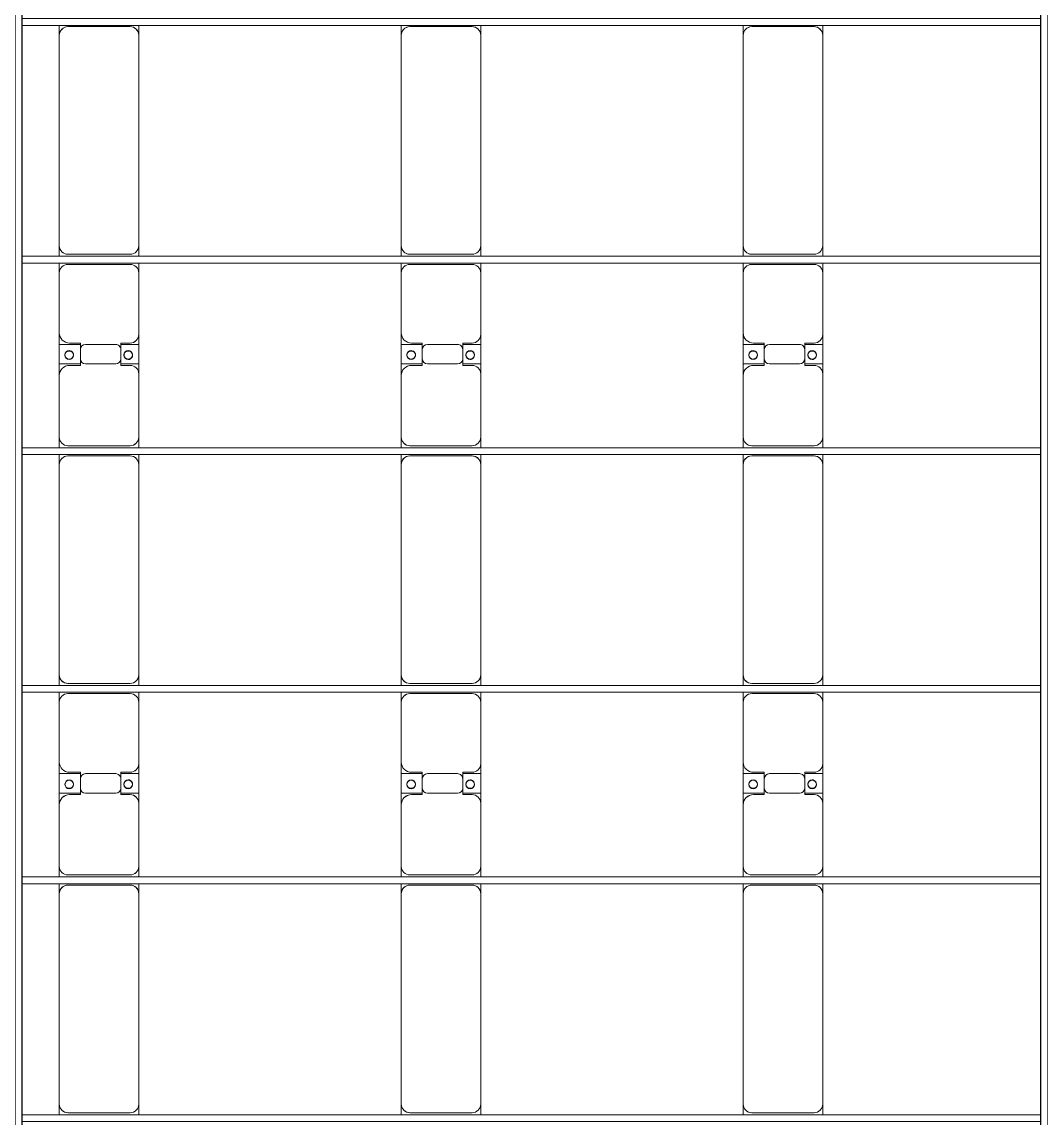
# Model space of a CAD drawing. Header units: millimetres. Extents: x -496478 to -186190, y -204059 to -87354.
# Drawn here: x -457192 to -451231, y -122404 to -115994 of the extents above; entities that cross this region are included whole.
import ezdxf

# ---------------------------------------------------------------- set-up
doc = ezdxf.new("R2010")
doc.units = ezdxf.units.MM
for name, color, linetype, lineweight in [('A-DETL-MBND', 5, 'Continuous', 9), ('A-GENM', 13, 'Continuous', 9), ('S-BEAM', 12, 'Continuous', 9)]:
    doc.layers.add(name, color=color, linetype=linetype, lineweight=lineweight)

# ---------------------------------------------------------------- blocks, each defined once
blk = doc.blocks.new('Dầm C52 - Dầm C52-24915-BỐ TRÍ KHUNG KẾT CẤU BÈ PIN 01')
at = {"layer": 'S-BEAM', "color": 1}
for p, q in [((73450.1, 20), (79410.1, 20)), ((79410.1, -20), (73450.1, -20))]:
    blk.add_line(p, q, dxfattribs=at)
blk = doc.blocks.new('Dai phao do pin - DẢI PHAO ĐỠ PIN-V102-BỐ TRÍ KHUNG KẾT CẤU BÈ PIN 01')
at = {"layer": 'A-DETL-MBND', "color": 8}
for p, q in [((59558, 241.6), (59619.7, 241.6)), ((60850.3, 241.6), (59619.7, 241.6)), ((60850.3, 241.6), (60908, 241.6)), ((60948, 241.6), (61009.7, 241.6)), ((61369.7, 241.6), (61009.7, 241.6)), ((61369.7, 241.6), (61552.2, 241.6)), ((61437.8, 241.6), (61620.3, 241.6)), ((61437.8, 118.2), (61437.8, 241.6)), ((61552.2, 241.6), (61552.2, 118.2)), ((61970.3, 241.6), (61620.3, 241.6)), ((61970.3, 241.6), (62028, 241.6)), ((62068, 241.6), (62129.7, 241.6)), ((63360.3, 241.6), (62129.7, 241.6)), ((63360.3, 241.6), (63418, 241.6)), ((63458, 241.6), (63519.7, 241.6)), ((63879.7, 241.6), (63519.7, 241.6)), ((63879.7, 241.6), (64062.2, 241.6)), ((63947.8, 241.6), (64130.3, 241.6)), ((63947.8, 118.2), (63947.8, 241.6)), ((64062.2, 241.6), (64062.2, 118.2)), ((64480.3, 241.6), (64130.3, 241.6)), ((64480.3, 241.6), (64538, 241.6)), ((64578, 241.6), (64639.7, 241.6)), ((65870.3, 241.6), (64639.7, 241.6)), ((65870.3, 241.6), (65928, 241.6)), ((59569.7, 191.6), (59569.7, -173.4)), ((60900.3, -173.4), (60900.3, 191.6)), ((60959.7, 191.6), (60959.7, -173.4)), ((61429.7, 118.2), (61429.7, 181.6)), ((61560.3, 181.6), (61560.3, 118.2)), ((62020.3, -173.4), (62020.3, 191.6)), ((62079.7, 191.6), (62079.7, -173.4)), ((63410.3, -173.4), (63410.3, 191.6)), ((63469.7, 191.6), (63469.7, -173.4)), ((63939.7, 118.2), (63939.7, 181.6)), ((64070.3, 181.6), (64070.3, 118.2)), ((64530.3, -173.4), (64530.3, 191.6)), ((64589.7, 191.6), (64589.7, -173.4)), ((65920.3, -173.4), (65920.3, 191.6)), ((61522.2, 118.2), (61429.7, 118.2)), ((61437.8, 88.2), (61437.8, -88.2)), ((61560.3, 118.2), (61467.8, 118.2)), ((61552.2, -88.2), (61552.2, 88.2)), ((64032.2, 118.2), (63939.7, 118.2)), ((63947.8, 88.2), (63947.8, -88.2)), ((64070.3, 118.2), (63977.8, 118.2)), ((64062.2, -88.2), (64062.2, 88.2)), ((61429.7, -173.4), (61429.7, -118.2)), ((61429.7, -118.2), (61522.2, -118.2)), ((61437.8, -223.4), (61437.8, -118.2)), ((61467.8, -118.2), (61560.3, -118.2)), ((61552.2, -118.2), (61552.2, -223.4)), ((61560.3, -118.2), (61560.3, -173.4)), ((63939.7, -173.4), (63939.7, -118.2)), ((63939.7, -118.2), (64032.2, -118.2)), ((63947.8, -223.4), (63947.8, -118.2)), ((63977.8, -118.2), (64070.3, -118.2)), ((64062.2, -118.2), (64062.2, -223.4)), ((64070.3, -118.2), (64070.3, -173.4)), ((59619.7, -223.4), (59558, -223.4)), ((59619.7, -223.4), (60850.3, -223.4)), ((60908, -223.4), (60850.3, -223.4)), ((61009.7, -223.4), (60948, -223.4)), ((61009.7, -223.4), (61379.7, -223.4)), ((61552.2, -223.4), (61379.7, -223.4)), ((61610.3, -223.4), (61437.8, -223.4)), ((61610.3, -223.4), (61970.3, -223.4)), ((62028, -223.4), (61970.3, -223.4)), ((62129.7, -223.4), (62068, -223.4)), ((62129.7, -223.4), (63360.3, -223.4)), ((63418, -223.4), (63360.3, -223.4)), ((63519.7, -223.4), (63458, -223.4)), ((63519.7, -223.4), (63889.7, -223.4)), ((64062.2, -223.4), (63889.7, -223.4)), ((64118.6, -223.4), (63947.8, -223.4)), ((64120.3, -223.4), (64480.3, -223.4)), ((64538, -223.4), (64480.3, -223.4)), ((64639.7, -223.4), (64578, -223.4)), ((64639.7, -223.4), (65870.3, -223.4)), ((65928, -223.4), (65870.3, -223.4))]:
    blk.add_line(p, q, dxfattribs=at)
for centre, radius, start, end in [((59619.7, 191.6), 50, 90, 180), ((59619.7, 191.6), 50, 105, 180), ((60850.3, 191.6), 50, 0, 90), ((60850.3, 191.6), 50, 15, 90), ((61009.7, 191.6), 50, 90, 180), ((61009.7, 191.6), 50, 135, 180), ((61369.7, 181.6), 60, 0, 90), ((61369.7, 181.6), 60, 0, 45), ((61488.6, 183.2), 25, 360, 180), ((61491.4, 183.2), 25, 0, 180), ((61620.3, 181.6), 60, 90, 180), ((61620.3, 181.6), 60, 135, 180), ((61970.3, 191.6), 50, 0, 90), ((61970.3, 191.6), 50, 0, 45), ((62129.7, 191.6), 50, 90, 180), ((62129.7, 191.6), 50, 105, 180), ((63360.3, 191.6), 50, 0, 90), ((63360.3, 191.6), 50, 15, 90), ((63519.7, 191.6), 50, 90, 180), ((63519.7, 191.6), 50, 135, 180), ((63879.7, 181.6), 60, 0, 90), ((63879.7, 181.6), 60, 0, 45), ((63998.6, 183.2), 25, 0, 180), ((64001.4, 183.2), 25, 0, 180), ((64130.3, 181.6), 60, 90, 180), ((64130.3, 181.6), 60, 135, 180), ((64480.3, 191.6), 50, 0, 90), ((64480.3, 191.6), 50, 0, 45), ((64639.7, 191.6), 50, 90, 180), ((64639.7, 191.6), 50, 105, 180), ((65870.3, 191.6), 50, 0, 90), ((65870.3, 191.6), 50, 15, 90), ((61488.6, 183.2), 25, 180, 360), ((61491.4, 183.2), 25, 180, 360), ((61491.4, 183.2), 25, 180, 195), ((63998.6, 183.2), 25, 180, 360), ((64001.4, 183.2), 25, 180, 0), ((64001.4, 183.2), 25, 180, 195), ((61467.8, 88.2), 30, 90, 180), ((61522.2, 88.2), 30, 0, 90), ((63977.8, 88.2), 30, 90, 180), ((64032.2, 88.2), 30, 0, 90), ((61467.8, -88.2), 30, 180, 270), ((61522.2, -88.2), 30, 270, 0), ((63977.8, -88.2), 30, 180, 270), ((64032.2, -88.2), 30, 270, 0), ((59619.7, -173.4), 50, 180, 270), ((59619.7, -173.4), 50, 180, 270), ((60850.3, -173.4), 50, 270, 0), ((60850.3, -173.4), 50, 285, 0), ((61009.7, -173.4), 50, 180, 270), ((61009.7, -173.4), 50, 180, 225), ((61379.7, -173.4), 50, 270, 360), ((61379.7, -173.4), 50, 315, 0), ((61488.6, -161.8), 25, 360, 180), ((61488.6, -161.8), 25, 180, 360), ((61491.4, -161.8), 25, 0, 180), ((61491.4, -161.8), 25, 120, 180), ((61491.4, -161.8), 25, 180, 0), ((61491.4, -161.8), 25, 75, 105), ((61488.6, -161.8), 25, 75, 90), ((61488.6, -161.8), 25, 30, 45), ((61488.6, -161.8), 25, 360, 15), ((61610.3, -173.4), 50, 180, 270), ((61610.3, -173.4), 50, 180, 225), ((61970.3, -173.4), 50, 270, 0), ((61970.3, -173.4), 50, 315, 0), ((62129.7, -173.4), 50, 180, 270), ((62129.7, -173.4), 50, 180, 270), ((63360.3, -173.4), 50, 270, 360), ((63360.3, -173.4), 50, 285, 360), ((63519.7, -173.4), 50, 180, 270), ((63519.7, -173.4), 50, 180, 225), ((63889.7, -173.4), 50, 270, 0), ((63889.7, -173.4), 50, 315, 0), ((63998.6, -161.8), 25, 0, 180), ((63998.6, -161.8), 25, 180, 0), ((64001.4, -161.8), 25, 0, 180), ((64001.4, -161.8), 25, 120, 180), ((64001.4, -161.8), 25, 180, 360), ((64001.4, -161.8), 25, 75, 105), ((63998.6, -161.8), 25, 75, 90), ((63998.6, -161.8), 25, 30, 45), ((63998.6, -161.8), 25, 0, 15), ((64120.3, -173.4), 50, 180, 270), ((64120.3, -173.4), 50, 180, 225), ((64480.3, -173.4), 50, 270, 0), ((64480.3, -173.4), 50, 315, 0), ((64639.7, -173.4), 50, 180, 270), ((64639.7, -173.4), 50, 180, 270), ((65870.3, -173.4), 50, 270, 0), ((65870.3, -173.4), 50, 285, 0)]:
    blk.add_arc(centre, radius, start, end, dxfattribs=at)
blk = doc.blocks.new('Dai phao do pin - DẢI PHAO ĐỠ PIN-V103-BỐ TRÍ KHUNG KẾT CẤU BÈ PIN 01')
at = {"layer": 'A-DETL-MBND', "color": 8}
for p, q in [((59558, 241.6), (59619.7, 241.6)), ((60850.3, 241.6), (59619.7, 241.6)), ((60850.3, 241.6), (60908, 241.6)), ((60948, 241.6), (61009.7, 241.6)), ((61369.7, 241.6), (61009.7, 241.6)), ((61369.7, 241.6), (61552.2, 241.6)), ((61437.8, 241.6), (61620.3, 241.6)), ((61437.8, 118.2), (61437.8, 241.6)), ((61552.2, 241.6), (61552.2, 118.2)), ((61970.3, 241.6), (61620.3, 241.6)), ((61970.3, 241.6), (62028, 241.6)), ((62068, 241.6), (62129.7, 241.6)), ((63360.3, 241.6), (62129.7, 241.6)), ((63360.3, 241.6), (63418, 241.6)), ((63458, 241.6), (63519.7, 241.6)), ((63879.7, 241.6), (63519.7, 241.6)), ((63879.7, 241.6), (64062.2, 241.6)), ((63947.8, 241.6), (64130.3, 241.6)), ((63947.8, 118.2), (63947.8, 241.6)), ((64062.2, 241.6), (64062.2, 118.2)), ((64480.3, 241.6), (64130.3, 241.6)), ((64480.3, 241.6), (64538, 241.6)), ((64578, 241.6), (64639.7, 241.6)), ((65870.3, 241.6), (64639.7, 241.6)), ((65870.3, 241.6), (65928, 241.6)), ((59569.7, 191.6), (59569.7, -173.4)), ((60900.3, -173.4), (60900.3, 191.6)), ((60959.7, 191.6), (60959.7, -173.4)), ((61429.7, 118.2), (61429.7, 181.6)), ((61560.3, 181.6), (61560.3, 118.2)), ((62020.3, -173.4), (62020.3, 191.6)), ((62079.7, 191.6), (62079.7, -173.4)), ((63410.3, -173.4), (63410.3, 191.6)), ((63469.7, 191.6), (63469.7, -173.4)), ((63939.7, 118.2), (63939.7, 181.6)), ((64070.3, 181.6), (64070.3, 118.2)), ((64530.3, -173.4), (64530.3, 191.6)), ((64589.7, 191.6), (64589.7, -173.4)), ((65920.3, -173.4), (65920.3, 191.6)), ((61522.2, 118.2), (61429.7, 118.2)), ((61437.8, 88.2), (61437.8, -88.2)), ((61560.3, 118.2), (61467.8, 118.2)), ((61552.2, -88.2), (61552.2, 88.2)), ((64032.2, 118.2), (63939.7, 118.2)), ((63947.8, 88.2), (63947.8, -88.2)), ((64070.3, 118.2), (63977.8, 118.2)), ((64062.2, -88.2), (64062.2, 88.2)), ((61429.7, -173.4), (61429.7, -118.2)), ((61429.7, -118.2), (61522.2, -118.2)), ((61437.8, -223.4), (61437.8, -118.2)), ((61467.8, -118.2), (61560.3, -118.2)), ((61552.2, -118.2), (61552.2, -223.4)), ((61560.3, -118.2), (61560.3, -173.4)), ((63939.7, -173.4), (63939.7, -118.2)), ((63939.7, -118.2), (64032.2, -118.2)), ((63947.8, -223.4), (63947.8, -118.2)), ((63977.8, -118.2), (64070.3, -118.2)), ((64062.2, -118.2), (64062.2, -223.4)), ((64070.3, -118.2), (64070.3, -173.4)), ((59619.7, -223.4), (59558, -223.4)), ((59619.7, -223.4), (60850.3, -223.4)), ((60908, -223.4), (60850.3, -223.4)), ((61009.7, -223.4), (60948, -223.4)), ((61009.7, -223.4), (61379.7, -223.4)), ((61552.2, -223.4), (61379.7, -223.4)), ((61610.3, -223.4), (61437.8, -223.4)), ((61610.3, -223.4), (61970.3, -223.4)), ((62028, -223.4), (61970.3, -223.4)), ((62129.7, -223.4), (62068, -223.4)), ((62129.7, -223.4), (63360.3, -223.4)), ((63418, -223.4), (63360.3, -223.4)), ((63519.7, -223.4), (63458, -223.4)), ((63519.7, -223.4), (63889.7, -223.4)), ((64062.2, -223.4), (63889.7, -223.4)), ((64118.6, -223.4), (63947.8, -223.4)), ((64120.3, -223.4), (64480.3, -223.4)), ((64538, -223.4), (64480.3, -223.4)), ((64639.7, -223.4), (64578, -223.4)), ((64639.7, -223.4), (65870.3, -223.4)), ((65928, -223.4), (65870.3, -223.4))]:
    blk.add_line(p, q, dxfattribs=at)
for centre, radius, start, end in [((59619.7, 191.6), 50, 90, 180), ((59619.7, 191.6), 50, 105, 180), ((60850.3, 191.6), 50, 0, 90), ((60850.3, 191.6), 50, 15, 90), ((61009.7, 191.6), 50, 90, 180), ((61009.7, 191.6), 50, 135, 180), ((61369.7, 181.6), 60, 0, 90), ((61369.7, 181.6), 60, 0, 45), ((61488.6, 183.2), 25, 360, 180), ((61491.4, 183.2), 25, 0, 180), ((61620.3, 181.6), 60, 90, 180), ((61620.3, 181.6), 60, 135, 180), ((61970.3, 191.6), 50, 0, 90), ((61970.3, 191.6), 50, 0, 45), ((62129.7, 191.6), 50, 90, 180), ((62129.7, 191.6), 50, 105, 180), ((63360.3, 191.6), 50, 0, 90), ((63360.3, 191.6), 50, 15, 90), ((63519.7, 191.6), 50, 90, 180), ((63519.7, 191.6), 50, 135, 180), ((63879.7, 181.6), 60, 0, 90), ((63879.7, 181.6), 60, 0, 45), ((63998.6, 183.2), 25, 0, 180), ((64001.4, 183.2), 25, 0, 180), ((64130.3, 181.6), 60, 90, 180), ((64130.3, 181.6), 60, 135, 180), ((64480.3, 191.6), 50, 0, 90), ((64480.3, 191.6), 50, 0, 45), ((64639.7, 191.6), 50, 90, 180), ((64639.7, 191.6), 50, 105, 180), ((65870.3, 191.6), 50, 0, 90), ((65870.3, 191.6), 50, 15, 90), ((61488.6, 183.2), 25, 180, 360), ((61491.4, 183.2), 25, 180, 360), ((61491.4, 183.2), 25, 180, 195), ((63998.6, 183.2), 25, 180, 360), ((64001.4, 183.2), 25, 180, 0), ((64001.4, 183.2), 25, 180, 195), ((61467.8, 88.2), 30, 90, 180), ((61522.2, 88.2), 30, 0, 90), ((63977.8, 88.2), 30, 90, 180), ((64032.2, 88.2), 30, 0, 90), ((61467.8, -88.2), 30, 180, 270), ((61522.2, -88.2), 30, 270, 0), ((63977.8, -88.2), 30, 180, 270), ((64032.2, -88.2), 30, 270, 0), ((59619.7, -173.4), 50, 180, 270), ((59619.7, -173.4), 50, 180, 270), ((60850.3, -173.4), 50, 270, 0), ((60850.3, -173.4), 50, 285, 0), ((61009.7, -173.4), 50, 180, 270), ((61009.7, -173.4), 50, 180, 225), ((61379.7, -173.4), 50, 270, 360), ((61379.7, -173.4), 50, 315, 0), ((61488.6, -161.8), 25, 360, 180), ((61488.6, -161.8), 25, 180, 360), ((61491.4, -161.8), 25, 0, 180), ((61491.4, -161.8), 25, 120, 180), ((61491.4, -161.8), 25, 180, 0), ((61491.4, -161.8), 25, 75, 105), ((61488.6, -161.8), 25, 75, 90), ((61488.6, -161.8), 25, 30, 45), ((61488.6, -161.8), 25, 360, 15), ((61610.3, -173.4), 50, 180, 270), ((61610.3, -173.4), 50, 180, 225), ((61970.3, -173.4), 50, 270, 0), ((61970.3, -173.4), 50, 315, 0), ((62129.7, -173.4), 50, 180, 270), ((62129.7, -173.4), 50, 180, 270), ((63360.3, -173.4), 50, 270, 360), ((63360.3, -173.4), 50, 285, 360), ((63519.7, -173.4), 50, 180, 270), ((63519.7, -173.4), 50, 180, 225), ((63889.7, -173.4), 50, 270, 0), ((63889.7, -173.4), 50, 315, 0), ((63998.6, -161.8), 25, 0, 180), ((63998.6, -161.8), 25, 180, 0), ((64001.4, -161.8), 25, 0, 180), ((64001.4, -161.8), 25, 120, 180), ((64001.4, -161.8), 25, 180, 360), ((64001.4, -161.8), 25, 75, 105), ((63998.6, -161.8), 25, 75, 90), ((63998.6, -161.8), 25, 30, 45), ((63998.6, -161.8), 25, 0, 15), ((64120.3, -173.4), 50, 180, 270), ((64120.3, -173.4), 50, 180, 225), ((64480.3, -173.4), 50, 270, 0), ((64480.3, -173.4), 50, 315, 0), ((64639.7, -173.4), 50, 180, 270), ((64639.7, -173.4), 50, 180, 270), ((65870.3, -173.4), 50, 270, 0), ((65870.3, -173.4), 50, 285, 0)]:
    blk.add_arc(centre, radius, start, end, dxfattribs=at)
blk = doc.blocks.new('Dai phao do pin - DẢI PHAO ĐỠ PIN-V104-BỐ TRÍ KHUNG KẾT CẤU BÈ PIN 01')
at = {"layer": 'A-DETL-MBND', "color": 8}
for p, q in [((59558, 241.6), (59619.7, 241.6)), ((60850.3, 241.6), (59619.7, 241.6)), ((60850.3, 241.6), (60908, 241.6)), ((60948, 241.6), (61009.7, 241.6)), ((61369.7, 241.6), (61009.7, 241.6)), ((61369.7, 241.6), (61552.2, 241.6)), ((61437.8, 241.6), (61620.3, 241.6)), ((61437.8, 118.2), (61437.8, 241.6)), ((61552.2, 241.6), (61552.2, 118.2)), ((61970.3, 241.6), (61620.3, 241.6)), ((61970.3, 241.6), (62028, 241.6)), ((62068, 241.6), (62129.7, 241.6)), ((63360.3, 241.6), (62129.7, 241.6)), ((63360.3, 241.6), (63418, 241.6)), ((63458, 241.6), (63519.7, 241.6)), ((63879.7, 241.6), (63519.7, 241.6)), ((63879.7, 241.6), (64062.2, 241.6)), ((63947.8, 241.6), (64130.3, 241.6)), ((63947.8, 118.2), (63947.8, 241.6)), ((64062.2, 241.6), (64062.2, 118.2)), ((64480.3, 241.6), (64130.3, 241.6)), ((64480.3, 241.6), (64538, 241.6)), ((64578, 241.6), (64639.7, 241.6)), ((65870.3, 241.6), (64639.7, 241.6)), ((65870.3, 241.6), (65928, 241.6)), ((59569.7, 191.6), (59569.7, -173.4)), ((60900.3, -173.4), (60900.3, 191.6)), ((60959.7, 191.6), (60959.7, -173.4)), ((61429.7, 118.2), (61429.7, 181.6)), ((61560.3, 181.6), (61560.3, 118.2)), ((62020.3, -173.4), (62020.3, 191.6)), ((62079.7, 191.6), (62079.7, -173.4)), ((63410.3, -173.4), (63410.3, 191.6)), ((63469.7, 191.6), (63469.7, -173.4)), ((63939.7, 118.2), (63939.7, 181.6)), ((64070.3, 181.6), (64070.3, 118.2)), ((64530.3, -173.4), (64530.3, 191.6)), ((64589.7, 191.6), (64589.7, -173.4)), ((65920.3, -173.4), (65920.3, 191.6)), ((61522.2, 118.2), (61429.7, 118.2)), ((61437.8, 88.2), (61437.8, -88.2)), ((61560.3, 118.2), (61467.8, 118.2)), ((61552.2, -88.2), (61552.2, 88.2)), ((64032.2, 118.2), (63939.7, 118.2)), ((63947.8, 88.2), (63947.8, -88.2)), ((64070.3, 118.2), (63977.8, 118.2)), ((64062.2, -88.2), (64062.2, 88.2)), ((61429.7, -173.4), (61429.7, -118.2)), ((61429.7, -118.2), (61522.2, -118.2)), ((61437.8, -223.4), (61437.8, -118.2)), ((61467.8, -118.2), (61560.3, -118.2)), ((61552.2, -118.2), (61552.2, -223.4)), ((61560.3, -118.2), (61560.3, -173.4)), ((63939.7, -173.4), (63939.7, -118.2)), ((63939.7, -118.2), (64032.2, -118.2)), ((63947.8, -223.4), (63947.8, -118.2)), ((63977.8, -118.2), (64070.3, -118.2)), ((64062.2, -118.2), (64062.2, -223.4)), ((64070.3, -118.2), (64070.3, -173.4)), ((59619.7, -223.4), (59558, -223.4)), ((59619.7, -223.4), (60850.3, -223.4)), ((60908, -223.4), (60850.3, -223.4)), ((61009.7, -223.4), (60948, -223.4)), ((61009.7, -223.4), (61379.7, -223.4)), ((61552.2, -223.4), (61379.7, -223.4)), ((61610.3, -223.4), (61437.8, -223.4)), ((61610.3, -223.4), (61970.3, -223.4)), ((62028, -223.4), (61970.3, -223.4)), ((62129.7, -223.4), (62068, -223.4)), ((62129.7, -223.4), (63360.3, -223.4)), ((63418, -223.4), (63360.3, -223.4)), ((63519.7, -223.4), (63458, -223.4)), ((63519.7, -223.4), (63889.7, -223.4)), ((64062.2, -223.4), (63889.7, -223.4)), ((64118.6, -223.4), (63947.8, -223.4)), ((64120.3, -223.4), (64480.3, -223.4)), ((64538, -223.4), (64480.3, -223.4)), ((64639.7, -223.4), (64578, -223.4)), ((64639.7, -223.4), (65870.3, -223.4)), ((65928, -223.4), (65870.3, -223.4))]:
    blk.add_line(p, q, dxfattribs=at)
for centre, radius, start, end in [((59619.7, 191.6), 50, 90, 180), ((59619.7, 191.6), 50, 105, 180), ((60850.3, 191.6), 50, 0, 90), ((60850.3, 191.6), 50, 15, 90), ((61009.7, 191.6), 50, 90, 180), ((61009.7, 191.6), 50, 135, 180), ((61369.7, 181.6), 60, 0, 90), ((61369.7, 181.6), 60, 0, 45), ((61488.6, 183.2), 25, 360, 180), ((61491.4, 183.2), 25, 0, 180), ((61620.3, 181.6), 60, 90, 180), ((61620.3, 181.6), 60, 135, 180), ((61970.3, 191.6), 50, 0, 90), ((61970.3, 191.6), 50, 0, 45), ((62129.7, 191.6), 50, 90, 180), ((62129.7, 191.6), 50, 105, 180), ((63360.3, 191.6), 50, 0, 90), ((63360.3, 191.6), 50, 15, 90), ((63519.7, 191.6), 50, 90, 180), ((63519.7, 191.6), 50, 135, 180), ((63879.7, 181.6), 60, 0, 90), ((63879.7, 181.6), 60, 0, 45), ((63998.6, 183.2), 25, 0, 180), ((64001.4, 183.2), 25, 0, 180), ((64130.3, 181.6), 60, 90, 180), ((64130.3, 181.6), 60, 135, 180), ((64480.3, 191.6), 50, 0, 90), ((64480.3, 191.6), 50, 0, 45), ((64639.7, 191.6), 50, 90, 180), ((64639.7, 191.6), 50, 105, 180), ((65870.3, 191.6), 50, 0, 90), ((65870.3, 191.6), 50, 15, 90), ((61488.6, 183.2), 25, 180, 360), ((61491.4, 183.2), 25, 180, 360), ((61491.4, 183.2), 25, 180, 195), ((63998.6, 183.2), 25, 180, 360), ((64001.4, 183.2), 25, 180, 0), ((64001.4, 183.2), 25, 180, 195), ((61467.8, 88.2), 30, 90, 180), ((61522.2, 88.2), 30, 0, 90), ((63977.8, 88.2), 30, 90, 180), ((64032.2, 88.2), 30, 0, 90), ((61467.8, -88.2), 30, 180, 270), ((61522.2, -88.2), 30, 270, 0), ((63977.8, -88.2), 30, 180, 270), ((64032.2, -88.2), 30, 270, 0), ((59619.7, -173.4), 50, 180, 270), ((59619.7, -173.4), 50, 180, 270), ((60850.3, -173.4), 50, 270, 0), ((60850.3, -173.4), 50, 285, 0), ((61009.7, -173.4), 50, 180, 270), ((61009.7, -173.4), 50, 180, 225), ((61379.7, -173.4), 50, 270, 360), ((61379.7, -173.4), 50, 315, 0), ((61488.6, -161.8), 25, 360, 180), ((61488.6, -161.8), 25, 180, 360), ((61491.4, -161.8), 25, 0, 180), ((61491.4, -161.8), 25, 120, 180), ((61491.4, -161.8), 25, 180, 0), ((61491.4, -161.8), 25, 75, 105), ((61488.6, -161.8), 25, 75, 90), ((61488.6, -161.8), 25, 30, 45), ((61488.6, -161.8), 25, 360, 15), ((61610.3, -173.4), 50, 180, 270), ((61610.3, -173.4), 50, 180, 225), ((61970.3, -173.4), 50, 270, 0), ((61970.3, -173.4), 50, 315, 0), ((62129.7, -173.4), 50, 180, 270), ((62129.7, -173.4), 50, 180, 270), ((63360.3, -173.4), 50, 270, 360), ((63360.3, -173.4), 50, 285, 360), ((63519.7, -173.4), 50, 180, 270), ((63519.7, -173.4), 50, 180, 225), ((63889.7, -173.4), 50, 270, 0), ((63889.7, -173.4), 50, 315, 0), ((63998.6, -161.8), 25, 0, 180), ((63998.6, -161.8), 25, 180, 0), ((64001.4, -161.8), 25, 0, 180), ((64001.4, -161.8), 25, 120, 180), ((64001.4, -161.8), 25, 180, 360), ((64001.4, -161.8), 25, 75, 105), ((63998.6, -161.8), 25, 75, 90), ((63998.6, -161.8), 25, 30, 45), ((63998.6, -161.8), 25, 0, 15), ((64120.3, -173.4), 50, 180, 270), ((64120.3, -173.4), 50, 180, 225), ((64480.3, -173.4), 50, 270, 0), ((64480.3, -173.4), 50, 315, 0), ((64639.7, -173.4), 50, 180, 270), ((64639.7, -173.4), 50, 180, 270), ((65870.3, -173.4), 50, 270, 0), ((65870.3, -173.4), 50, 285, 0)]:
    blk.add_arc(centre, radius, start, end, dxfattribs=at)
blk = doc.blocks.new('Dầm C52 - Hộp 40x60-25668-BỐ TRÍ KHUNG KẾT CẤU BÈ PIN 01')
at = {"layer": 'S-BEAM', "color": 3, "lineweight": 25}
for p, q in [((-37704.457606, 20), (37704.457606, 20)), ((37704.457606, -20), (-37704.457606, -20))]:
    blk.add_line(p, q, dxfattribs=at)
blk = doc.blocks.new('HOBANMONG_BEPIN 1_rvt-1-BỐ TRÍ KHUNG KẾT CẤU BÈ PIN 01')
at = {"layer": 'A-GENM', "lineweight": 9, "rotation": 90.00075860989342}
for name, p in [('Dai phao do pin - DẢI PHAO ĐỠ PIN-V104-BỐ TRÍ KHUNG KẾT CẤU BÈ PIN 01', (-456731.5, -181941.9)), ('Dai phao do pin - DẢI PHAO ĐỠ PIN-V103-BỐ TRÍ KHUNG KẾT CẤU BÈ PIN 01', (-454731.5, -181941.9)), ('Dai phao do pin - DẢI PHAO ĐỠ PIN-V102-BỐ TRÍ KHUNG KẾT CẤU BÈ PIN 01', (-452731.5, -181941.9))]:
    blk.add_blockref(name, p, dxfattribs=at)
at = {"layer": 'S-BEAM', "lineweight": 9}
for name, p, rotation in [('Dầm C52 - Hộp 40x60-25668-BỐ TRÍ KHUNG KẾT CẤU BÈ PIN 01', (-457212, -148051.5), 90.00075860989166), ('Dầm C52 - Hộp 40x60-25668-BỐ TRÍ KHUNG KẾT CẤU BÈ PIN 01', (-451212, -148051.4), 90.00075860989166), ('Dầm C52 - Dầm C52-24915-BỐ TRÍ KHUNG KẾT CẤU BÈ PIN 01', (-377782.3, -115992.9), 180.0007586094741), ('Dầm C52 - Dầm C52-24915-BỐ TRÍ KHUNG KẾT CẤU BÈ PIN 01', (-377782.3, -117382.9), 180.0007586094741), ('Dầm C52 - Dầm C52-24915-BỐ TRÍ KHUNG KẾT CẤU BÈ PIN 01', (-377782.3, -118502.9), 180.0007586094741), ('Dầm C52 - Dầm C52-24915-BỐ TRÍ KHUNG KẾT CẤU BÈ PIN 01', (-377782.3, -119892.9), 180.0007586094741), ('Dầm C52 - Dầm C52-24915-BỐ TRÍ KHUNG KẾT CẤU BÈ PIN 01', (-377782.2, -121012.9), 180.0007586094741), ('Dầm C52 - Dầm C52-24915-BỐ TRÍ KHUNG KẾT CẤU BÈ PIN 01', (-377782.2, -122402.9), 180.0007586094741)]:
    blk.add_blockref(name, p, dxfattribs=dict(at, rotation=rotation))

msp = doc.modelspace()

# ---------------------------------------------------------------- block references
at = {"lineweight": 5}
msp.add_blockref('HOBANMONG_BEPIN 1_rvt-1-BỐ TRÍ KHUNG KẾT CẤU BÈ PIN 01', (0, 0), dxfattribs=at)

doc.saveas('drawing.dxf')
